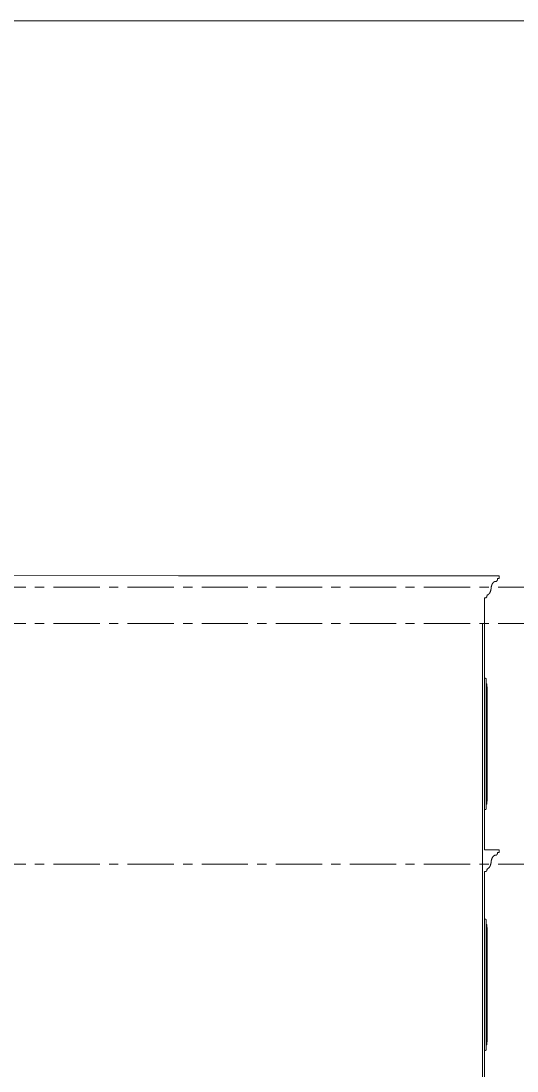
# Model space of a CAD drawing. Header units: millimetres. Extents: x -78046 to 260989, y -99288 to 158505.
# Drawn here: x 245070 to 251873, y 74418 to 88806 of the extents above; entities that cross this region are included whole.
import ezdxf

# ---------------------------------------------------------------- set-up
doc = ezdxf.new("R2010")
doc.units = ezdxf.units.MM
doc.header["$LTSCALE"] = 100
doc.linetypes.add('CENTER', pattern=[50.8, 31.75, -6.35, 6.35, -6.35])
doc.layers.add('-CENTER', color=143, linetype='CENTER', lineweight=13)
doc.layers.add('-LINE1', color=7, linetype='Continuous', lineweight=18)

msp = doc.modelspace()

# ---------------------------------------------------------------- linework, layer by layer
at = {"layer": '-CENTER', "ltscale": 0.2}
for p, q in [((256311.3, 81049.9), (223492.9, 81049.9)), ((256311.3, 80549.9), (223492.9, 80549.9)), ((256311.3, 77249.9), (223492.9, 77249.9))]:
    msp.add_line(p, q, dxfattribs=at)
at = {"layer": '-LINE1', "color": 0, "lineweight": 20}
for p, q in [((247232.5, 81201.9), (241112.1, 81221.2)), ((251429.1, 81201.9), (247232.5, 81201.9)), ((251628.6, 81201.9), (251429.1, 81201.9)), ((251604.7, 81150), (251605.2, 81152.3)), ((251605.2, 81152.3), (251605.7, 81154.7)), ((251605.7, 81154.7), (251606, 81157.1)), ((251606, 81157.1), (251606.2, 81159.5)), ((251606.2, 81159.5), (251606.4, 81161.9)), ((251606.4, 81161.9), (251606.4, 81164.4)), ((251606.4, 81164.4), (251628.6, 81164.4)), ((251628.6, 81164.4), (251628.6, 81201.9)), ((251512.4, 81001.9), (251513.8, 81007.3)), ((251513.8, 81007.3), (251515, 81012.9)), ((251515, 81012.9), (251516, 81018.6)), ((251516, 81018.6), (251516.5, 81021.5)), ((251516.5, 81021.5), (251517.2, 81027.3)), ((251517.2, 81027.3), (251517.5, 81030.2)), ((251517.5, 81030.2), (251518, 81036.1)), ((251518, 81036.1), (251518.7, 81041.9)), ((251518.7, 81041.9), (251519.5, 81047.7)), ((251519.5, 81047.7), (251520.5, 81053.4)), ((251520.5, 81053.4), (251521.7, 81058.9)), ((251521.7, 81058.9), (251523.1, 81064.4)), ((251523.1, 81064.4), (251523.9, 81067.1)), ((251523.9, 81067.1), (251524.6, 81069.7)), ((251524.6, 81069.7), (251525.5, 81072.3)), ((251525.5, 81072.3), (251526.4, 81074.9)), ((251526.4, 81074.9), (251527.3, 81077.4)), ((251527.3, 81077.4), (251528.3, 81079.9)), ((251528.3, 81079.9), (251529.3, 81082.3)), ((251529.3, 81082.3), (251530.3, 81084.7)), ((251530.3, 81084.7), (251531.4, 81087.1)), ((251531.4, 81087.1), (251532.5, 81089.4)), ((251532.5, 81089.4), (251533.7, 81091.6)), ((251533.7, 81091.6), (251534.8, 81093.8)), ((251534.8, 81093.8), (251536.1, 81095.9)), ((251536.1, 81095.9), (251537.3, 81098)), ((251537.3, 81098), (251538.6, 81100)), ((251538.6, 81100), (251539.9, 81101.9)), ((251539.9, 81101.9), (251541.3, 81103.8)), ((251541.3, 81103.8), (251542.7, 81105.7)), ((251542.7, 81105.7), (251544.1, 81107.4)), ((251544.1, 81107.4), (251545.5, 81109.1)), ((251545.5, 81109.1), (251547, 81110.8)), ((251547, 81110.8), (251548.5, 81112.3)), ((251548.5, 81112.3), (251550, 81113.8)), ((251550, 81113.8), (251551.5, 81115.2)), ((251551.5, 81115.2), (251553.1, 81116.6)), ((251553.1, 81116.6), (251554.7, 81117.9)), ((251554.7, 81117.9), (251556.3, 81119.1)), ((251556.3, 81119.1), (251557.9, 81120.2)), ((251557.9, 81120.2), (251559.6, 81121.2)), ((251559.6, 81121.2), (251561.2, 81122.2)), ((251561.2, 81122.2), (251562.9, 81123.1)), ((251562.9, 81123.1), (251564.6, 81123.9)), ((251564.6, 81123.9), (251566.3, 81124.7)), ((251566.3, 81124.7), (251568, 81125.4)), ((251568, 81125.4), (251569.7, 81125.9)), ((251569.7, 81125.9), (251571.4, 81126.4)), ((251571.4, 81126.4), (251573.2, 81126.9)), ((251573.2, 81126.9), (251584.2, 81126.9)), ((251584.2, 81126.9), (251585.7, 81127)), ((251585.7, 81127), (251587.1, 81127.2)), ((251587.1, 81127.2), (251588.6, 81127.6)), ((251588.6, 81127.6), (251590, 81128.2)), ((251590, 81128.2), (251591.4, 81128.9)), ((251591.4, 81128.9), (251592.7, 81129.7)), ((251592.7, 81129.7), (251594.1, 81130.7)), ((251594.1, 81130.7), (251595.3, 81131.9)), ((251595.3, 81131.9), (251596.6, 81133.2)), ((251596.6, 81133.2), (251597.7, 81134.6)), ((251597.7, 81134.6), (251598.9, 81136.2)), ((251598.9, 81136.2), (251599.9, 81137.9)), ((251599.9, 81137.9), (251600.9, 81139.6)), ((251600.9, 81139.6), (251601.8, 81141.5)), ((251601.8, 81141.5), (251602.7, 81143.5)), ((251602.7, 81143.5), (251603.4, 81145.6)), ((251603.4, 81145.6), (251604.1, 81147.8)), ((251604.1, 81147.8), (251604.7, 81150)), ((251429.1, 80901.9), (251440.2, 80901.9)), ((251429.1, 79799.9), (251429.1, 80901.9)), ((251440.2, 80901.9), (251441.6, 80902)), ((251441.6, 80902), (251443.1, 80902.2)), ((251443.1, 80902.2), (251444.5, 80902.6)), ((251444.5, 80902.6), (251445.9, 80903.2)), ((251445.9, 80903.2), (251447.3, 80903.9)), ((251447.3, 80903.9), (251448.7, 80904.7)), ((251448.7, 80904.7), (251450, 80905.7)), ((251450, 80905.7), (251451.3, 80906.9)), ((251451.3, 80906.9), (251452.5, 80908.2)), ((251452.5, 80908.2), (251453.7, 80909.6)), ((251453.7, 80909.6), (251454.8, 80911.2)), ((251454.8, 80911.2), (251455.9, 80912.9)), ((251455.9, 80912.9), (251456.9, 80914.6)), ((251456.9, 80914.6), (251457.8, 80916.5)), ((251457.8, 80916.5), (251458.6, 80918.5)), ((251458.6, 80918.5), (251459.4, 80920.6)), ((251459.4, 80920.6), (251460.1, 80922.8)), ((251460.1, 80922.8), (251460.7, 80925)), ((251460.7, 80925), (251461.2, 80927.3)), ((251461.2, 80927.3), (251461.6, 80929.7)), ((251461.6, 80929.7), (251461.9, 80932.1)), ((251461.9, 80932.1), (251462.2, 80934.5)), ((251462.2, 80934.5), (251462.3, 80936.9)), ((251462.3, 80936.9), (251462.4, 80939.4)), ((251462.4, 80939.4), (251464.1, 80939.8)), ((251464.1, 80939.8), (251465.8, 80940.3)), ((251465.8, 80940.3), (251467.5, 80940.9)), ((251467.5, 80940.9), (251469.3, 80941.6)), ((251469.3, 80941.6), (251471, 80942.3)), ((251471, 80942.3), (251472.6, 80943.1)), ((251472.6, 80943.1), (251474.3, 80944)), ((251474.3, 80944), (251476, 80945)), ((251476, 80945), (251477.6, 80946.1)), ((251477.6, 80946.1), (251479.2, 80947.2)), ((251479.2, 80947.2), (251480.8, 80948.4)), ((251480.8, 80948.4), (251482.4, 80949.7)), ((251482.4, 80949.7), (251484, 80951)), ((251484, 80951), (251485.5, 80952.4)), ((251485.5, 80952.4), (251487, 80953.9)), ((251487, 80953.9), (251488.5, 80955.5)), ((251488.5, 80955.5), (251490, 80957.1)), ((251490, 80957.1), (251491.4, 80958.8)), ((251491.4, 80958.8), (251492.9, 80960.6)), ((251492.9, 80960.6), (251494.2, 80962.4)), ((251494.2, 80962.4), (251495.6, 80964.3)), ((251495.6, 80964.3), (251496.9, 80966.3)), ((251496.9, 80966.3), (251498.2, 80968.3)), ((251498.2, 80968.3), (251499.5, 80970.3)), ((251499.5, 80970.3), (251500.7, 80972.5)), ((251500.7, 80972.5), (251501.9, 80974.7)), ((251501.9, 80974.7), (251503, 80976.9)), ((251503, 80976.9), (251504.1, 80979.2)), ((251504.1, 80979.2), (251505.2, 80981.5)), ((251505.2, 80981.5), (251506.3, 80983.9)), ((251506.3, 80983.9), (251507.3, 80986.3)), ((251507.3, 80986.3), (251508.2, 80988.8)), ((251508.2, 80988.8), (251509.2, 80991.4)), ((251509.2, 80991.4), (251510, 80993.9)), ((251510, 80993.9), (251510.9, 80996.5)), ((251510.9, 80996.5), (251511.7, 80999.2)), ((251511.7, 80999.2), (251512.4, 81001.9)), ((251399.1, 68299.9), (251399.1, 80549.9)), ((251434.1, 79799.9), (251429.1, 79799.9)), ((251429.1, 78316.9), (251429.1, 79799.9)), ((251436.1, 79799.8), (251434.1, 79799.9)), ((251438, 79799.5), (251436.1, 79799.8)), ((251439.9, 79799), (251438, 79799.5)), ((251441.7, 79798.4), (251439.9, 79799)), ((251443.3, 79797.6), (251441.7, 79798.4)), ((251444.8, 79796.6), (251443.3, 79797.6)), ((251446.1, 79795.5), (251444.8, 79796.6)), ((251447.2, 79794.3), (251446.1, 79795.5)), ((251448.1, 79792.9), (251447.2, 79794.3)), ((251448.7, 79791.6), (251448.1, 79792.9)), ((251449.1, 79790.1), (251448.7, 79791.6)), ((251449.2, 79788.6), (251449.1, 79790.1)), ((251449.2, 79726.8), (251449.2, 79788.6)), ((251449.3, 79726.2), (251449.2, 79726.8)), ((251449.2, 79649.9), (251449.2, 79726.8)), ((251449.7, 79725.7), (251449.3, 79726.2)), ((251450.2, 79725.2), (251449.7, 79725.7)), ((251450.9, 79725), (251450.2, 79725.2)), ((251451.7, 79724.9), (251450.9, 79725)), ((251452.7, 79724.8), (251451.7, 79724.9)), ((251453.7, 79724.7), (251452.7, 79724.8)), ((251454.6, 79724.5), (251453.7, 79724.7)), ((251455.5, 79724.1), (251454.6, 79724.5)), ((251456.3, 79723.7), (251455.5, 79724.1)), ((251457, 79723.2), (251456.3, 79723.7)), ((251457.7, 79722.7), (251457, 79723.2)), ((251458.2, 79722.1), (251457.7, 79722.7)), ((251458.7, 79721.4), (251458.2, 79722.1)), ((251459, 79720.7), (251458.7, 79721.4)), ((251459.2, 79720), (251459, 79720.7)), ((251459.2, 79719.3), (251459.2, 79720)), ((251459.2, 79686.7), (251459.2, 79719.3)), ((251449.2, 79649.9), (251449.2, 78149.9)), ((251459.3, 79686), (251459.2, 79686.7)), ((251459.2, 79664.5), (251459.2, 79686.7)), ((251459.2, 79664.5), (251459.3, 79665.2)), ((251459.2, 79649.9), (251459.2, 79664.5)), ((251459.2, 78316.9), (251459.2, 79649.9)), ((251459.6, 79685.3), (251459.3, 79686)), ((251460, 79684.6), (251459.6, 79685.3)), ((251459.6, 79665.9), (251460, 79666.6)), ((251460.5, 79684), (251460, 79684.6)), ((251460, 79666.6), (251460.5, 79667.2)), ((251462.8, 79682.2), (251460.5, 79684)), ((251460.5, 79667.2), (251462.8, 79669)), ((251464.2, 79680.7), (251462.8, 79682.2)), ((251465.1, 79679.1), (251464.2, 79680.7)), ((251464.2, 79670.5), (251465.1, 79672.1)), ((251465.7, 79677.4), (251465.1, 79679.1)), ((251465.1, 79672.1), (251465.7, 79673.8)), ((251465.9, 79675.6), (251465.7, 79677.4)), ((251465.7, 79673.8), (251465.9, 79675.6)), ((251465.9, 78316.9), (251465.9, 79675.6)), ((251429.1, 77449.9), (251429.1, 78316.9)), ((251459.2, 78149.9), (251459.2, 78316.9)), ((251465.9, 78316.9), (251465.9, 78124.2)), ((251449.2, 78149.9), (251449.2, 78073)), ((251459.2, 78149.9), (251459.2, 78135.3)), ((251459.3, 78134.6), (251459.2, 78135.3)), ((251459.2, 78135.3), (251459.2, 78113.1)), ((251460, 78133.2), (251459.6, 78133.9)), ((251460.5, 78132.6), (251460, 78133.2)), ((251462.8, 78130.8), (251460.5, 78132.6)), ((251465.1, 78127.7), (251464.2, 78129.3)), ((251429.1, 77999.9), (251434.1, 77999.9)), ((251434.1, 77999.9), (251436.1, 78000)), ((251436.1, 78000), (251438, 78000.3)), ((251438, 78000.3), (251439.9, 78000.7)), ((251439.9, 78000.7), (251441.7, 78001.4)), ((251441.7, 78001.4), (251443.3, 78002.2)), ((251443.3, 78002.2), (251444.8, 78003.2)), ((251444.8, 78003.2), (251446.1, 78004.3)), ((251446.1, 78004.3), (251447.2, 78005.5)), ((251447.2, 78005.5), (251448.1, 78006.8)), ((251448.1, 78006.8), (251448.7, 78008.2)), ((251448.7, 78008.2), (251449.1, 78009.7)), ((251449.1, 78009.7), (251449.2, 78011.1)), ((251449.2, 78073), (251449.3, 78073.6)), ((251449.2, 78073), (251449.2, 78011.1)), ((251449.3, 78073.6), (251449.7, 78074.1)), ((251449.7, 78074.1), (251450.2, 78074.5)), ((251450.2, 78074.5), (251450.9, 78074.8)), ((251450.9, 78074.8), (251451.7, 78074.9)), ((251451.7, 78074.9), (251452.7, 78074.9)), ((251452.7, 78074.9), (251453.7, 78075.1)), ((251453.7, 78075.1), (251454.6, 78075.3)), ((251454.6, 78075.3), (251455.5, 78075.6)), ((251455.5, 78075.6), (251456.3, 78076.1)), ((251456.3, 78076.1), (251457, 78076.5)), ((251457, 78076.5), (251457.7, 78077.1)), ((251457.7, 78077.1), (251458.2, 78077.7)), ((251458.2, 78077.7), (251458.7, 78078.4)), ((251458.7, 78078.4), (251459, 78079.1)), ((251459, 78079.1), (251459.2, 78079.8)), ((251459.2, 78113.1), (251459.3, 78113.8)), ((251459.2, 78113.1), (251459.2, 78080.5)), ((251459.2, 78079.8), (251459.2, 78080.5)), ((251459.3, 78113.8), (251459.6, 78114.5)), ((251459.6, 78114.5), (251460, 78115.2)), ((251460, 78115.2), (251460.5, 78115.7)), ((251460.5, 78115.7), (251462.8, 78117.6)), ((251462.8, 78117.6), (251464.2, 78119)), ((251464.2, 78119), (251465.1, 78120.7)), ((251465.7, 78126), (251465.1, 78127.7)), ((251465.1, 78120.7), (251465.7, 78122.4)), ((251465.9, 78124.2), (251465.7, 78126)), ((251465.7, 78122.4), (251465.9, 78124.2)), ((251429.1, 77449.9), (251429.2, 77449.9)), ((251429.1, 77449.9), (251628.6, 77449.9)), ((251606.4, 77409.9), (251606.2, 77407.5)), ((251606.4, 77409.9), (251606.3, 77407.5)), ((251606.4, 77412.4), (251606.4, 77409.9)), ((251606.5, 77412.4), (251606.4, 77409.9)), ((251606.4, 77412.4), (251606.5, 77412.4)), ((251606.4, 77409.9), (251606.4, 77409.9)), ((251628.6, 77412.4), (251606.5, 77412.4)), ((251628.6, 77449.9), (251628.6, 77412.4)), ((251628.6, 77449.9), (251628.6, 77412.4)), ((251628.6, 77449.9), (251628.6, 77449.9)), ((251628.6, 77412.4), (251628.6, 77412.4)), ((251516, 77266.6), (251515.5, 77263.7)), ((251516.1, 77266.6), (251515.6, 77263.7)), ((251516.5, 77269.5), (251516, 77266.6)), ((251516, 77266.6), (251516.1, 77266.6)), ((251516.5, 77269.5), (251516.1, 77266.6)), ((251516.9, 77272.4), (251516.5, 77269.5)), ((251516.9, 77272.4), (251516.5, 77269.5)), ((251516.5, 77269.5), (251516.5, 77269.5)), ((251517.2, 77275.3), (251516.9, 77272.4)), ((251517.3, 77275.3), (251516.9, 77272.4)), ((251516.9, 77272.4), (251516.9, 77272.4)), ((251517.5, 77278.2), (251517.2, 77275.3)), ((251517.2, 77275.3), (251517.3, 77275.3)), ((251517.6, 77278.2), (251517.3, 77275.3)), ((251518, 77284.1), (251517.5, 77278.2)), ((251517.5, 77278.2), (251517.6, 77278.2)), ((251518.1, 77284.1), (251517.6, 77278.2)), ((251518.3, 77287), (251518, 77284.1)), ((251518, 77284.1), (251518.1, 77284.1)), ((251518.4, 77287), (251518.1, 77284.1)), ((251518.7, 77289.9), (251518.3, 77287)), ((251518.3, 77287), (251518.4, 77287)), ((251518.7, 77289.9), (251518.4, 77287)), ((251519.1, 77292.8), (251518.7, 77289.9)), ((251519.1, 77292.8), (251518.7, 77289.9)), ((251518.7, 77289.9), (251518.7, 77289.9)), ((251519.5, 77295.7), (251519.1, 77292.8)), ((251519.6, 77295.7), (251519.1, 77292.8)), ((251519.1, 77292.8), (251519.1, 77292.8)), ((251520, 77298.5), (251519.5, 77295.7)), ((251519.5, 77295.7), (251519.6, 77295.7)), ((251520, 77298.5), (251519.6, 77295.7)), ((251520.5, 77301.4), (251520, 77298.5)), ((251520.6, 77301.4), (251520, 77298.5)), ((251520, 77298.5), (251520, 77298.5)), ((251521.1, 77304.2), (251520.5, 77301.4)), ((251520.5, 77301.4), (251520.6, 77301.4)), ((251521.2, 77304.2), (251520.6, 77301.4)), ((251521.7, 77306.9), (251521.1, 77304.2)), ((251521.1, 77304.2), (251521.2, 77304.2)), ((251521.8, 77306.9), (251521.2, 77304.2)), ((251522.4, 77309.7), (251521.7, 77306.9)), ((251521.7, 77306.9), (251521.8, 77306.9)), ((251522.4, 77309.7), (251521.8, 77306.9)), ((251523.1, 77312.4), (251522.4, 77309.7)), ((251523.2, 77312.4), (251522.4, 77309.7)), ((251522.4, 77309.7), (251522.4, 77309.7)), ((251523.9, 77315.1), (251523.1, 77312.4)), ((251523.1, 77312.4), (251523.2, 77312.4)), ((251523.9, 77315.1), (251523.2, 77312.4)), ((251524.6, 77317.7), (251523.9, 77315.1)), ((251524.7, 77317.7), (251523.9, 77315.1)), ((251523.9, 77315.1), (251523.9, 77315.1)), ((251525.5, 77320.3), (251524.6, 77317.7)), ((251524.6, 77317.7), (251524.7, 77317.7)), ((251525.5, 77320.3), (251524.7, 77317.7)), ((251526.4, 77322.9), (251525.5, 77320.3)), ((251526.4, 77322.9), (251525.5, 77320.3)), ((251525.5, 77320.3), (251525.5, 77320.3)), ((251527.3, 77325.4), (251526.4, 77322.9)), ((251527.3, 77325.4), (251526.4, 77322.9)), ((251526.4, 77322.9), (251526.4, 77322.9)), ((251528.3, 77327.9), (251527.3, 77325.4)), ((251528.3, 77327.9), (251527.3, 77325.4)), ((251527.3, 77325.4), (251527.3, 77325.4)), ((251529.3, 77330.4), (251528.3, 77327.9)), ((251529.3, 77330.4), (251528.3, 77327.9)), ((251528.3, 77327.9), (251528.3, 77327.9)), ((251530.4, 77332.7), (251529.3, 77330.4)), ((251530.3, 77332.7), (251529.3, 77330.4)), ((251529.3, 77330.4), (251529.3, 77330.4)), ((251531.4, 77335.1), (251530.3, 77332.7)), ((251530.3, 77332.7), (251530.4, 77332.7)), ((251531.4, 77335.1), (251530.4, 77332.7)), ((251532.6, 77337.4), (251531.4, 77335.1)), ((251532.5, 77337.4), (251531.4, 77335.1)), ((251531.4, 77335.1), (251531.4, 77335.1)), ((251533.7, 77339.6), (251532.5, 77337.4)), ((251532.5, 77337.4), (251532.6, 77337.4)), ((251533.7, 77339.6), (251532.6, 77337.4)), ((251534.9, 77341.8), (251533.7, 77339.6)), ((251534.8, 77341.8), (251533.7, 77339.6)), ((251533.7, 77339.6), (251533.7, 77339.6)), ((251536.1, 77343.9), (251534.8, 77341.8)), ((251534.8, 77341.8), (251534.9, 77341.8)), ((251536.1, 77343.9), (251534.9, 77341.8)), ((251537.4, 77346), (251536.1, 77343.9)), ((251537.3, 77346), (251536.1, 77343.9)), ((251536.1, 77343.9), (251536.1, 77343.9)), ((251538.6, 77348), (251537.3, 77346)), ((251537.3, 77346), (251537.4, 77346)), ((251538.7, 77348), (251537.4, 77346)), ((251539.9, 77350), (251538.6, 77348)), ((251538.6, 77348), (251538.7, 77348)), ((251540, 77350), (251538.7, 77348)), ((251541.3, 77351.9), (251539.9, 77350)), ((251539.9, 77350), (251540, 77350)), ((251541.3, 77351.9), (251540, 77350)), ((251542.7, 77353.7), (251541.3, 77351.9)), ((251542.7, 77353.7), (251541.3, 77351.9)), ((251541.3, 77351.9), (251541.3, 77351.9)), ((251544.1, 77355.4), (251542.7, 77353.7)), ((251542.7, 77353.7), (251542.7, 77353.7)), ((251545.5, 77357.1), (251544.1, 77355.4)), ((251544.1, 77355.4), (251544.1, 77355.4)), ((251545.5, 77357.1), (251545.6, 77357.1)), ((251547, 77358.8), (251545.6, 77357.1)), ((251548.5, 77360.3), (251547, 77358.8)), ((251547, 77358.8), (251547, 77358.8)), ((251550, 77361.8), (251548.5, 77360.3)), ((251548.5, 77360.3), (251548.5, 77360.3)), ((251550, 77361.8), (251550.1, 77361.8)), ((251551.5, 77363.2), (251550.1, 77361.8)), ((251551.5, 77363.2), (251551.6, 77363.2)), ((251553.1, 77364.6), (251551.6, 77363.2)), ((251553.1, 77364.6), (251553.2, 77364.6)), ((251554.7, 77365.9), (251553.2, 77364.6)), ((251556.3, 77367.1), (251554.7, 77365.9)), ((251554.7, 77365.9), (251554.7, 77365.9)), ((251557.9, 77368.2), (251556.3, 77367.1)), ((251556.3, 77367.1), (251556.3, 77367.1)), ((251557.9, 77368.2), (251558, 77368.2)), ((251559.6, 77369.3), (251558, 77368.2)), ((251561.2, 77370.2), (251559.6, 77369.3)), ((251559.6, 77369.3), (251559.6, 77369.3)), ((251561.2, 77370.2), (251561.3, 77370.2)), ((251562.9, 77371.1), (251561.3, 77370.2)), ((251564.6, 77372), (251562.9, 77371.1)), ((251562.9, 77371.1), (251562.9, 77371.1)), ((251566.3, 77372.7), (251564.6, 77372)), ((251564.6, 77372), (251564.6, 77372)), ((251568, 77373.4), (251566.3, 77372.7)), ((251566.3, 77372.7), (251566.3, 77372.7)), ((251569.7, 77374), (251568, 77373.4)), ((251568, 77373.4), (251568, 77373.4)), ((251569.7, 77374), (251569.8, 77374)), ((251571.4, 77374.5), (251569.8, 77374)), ((251571.4, 77374.5), (251571.5, 77374.5)), ((251573.2, 77374.9), (251571.5, 77374.5)), ((251573.2, 77374.9), (251584.3, 77374.9)), ((251585.7, 77375), (251584.3, 77374.9)), ((251585.7, 77375), (251585.8, 77375)), ((251587.1, 77375.2), (251585.8, 77375)), ((251587.1, 77375.2), (251587.2, 77375.2)), ((251588.6, 77375.6), (251587.2, 77375.2)), ((251590, 77376.2), (251588.6, 77375.6)), ((251588.6, 77375.6), (251588.6, 77375.6)), ((251591.4, 77376.9), (251590, 77376.2)), ((251590, 77376.2), (251590, 77376.2)), ((251592.7, 77377.7), (251591.4, 77376.9)), ((251591.4, 77376.9), (251591.4, 77376.9)), ((251592.7, 77377.7), (251592.8, 77377.7)), ((251594.1, 77378.8), (251592.8, 77377.7)), ((251595.3, 77379.9), (251594.1, 77378.8)), ((251594.1, 77378.8), (251594.1, 77378.8)), ((251595.3, 77379.9), (251595.4, 77379.9)), ((251596.6, 77381.2), (251595.4, 77379.9)), ((251597.7, 77382.6), (251596.6, 77381.2)), ((251596.6, 77381.2), (251596.6, 77381.2)), ((251598.9, 77384.2), (251597.7, 77382.6)), ((251597.7, 77382.6), (251597.8, 77382.6)), ((251598.9, 77384.2), (251597.8, 77382.6)), ((251599.9, 77385.9), (251598.9, 77384.2)), ((251600, 77385.9), (251598.9, 77384.2)), ((251598.9, 77384.2), (251598.9, 77384.2)), ((251600.9, 77387.7), (251599.9, 77385.9)), ((251599.9, 77385.9), (251600, 77385.9)), ((251601, 77387.7), (251600, 77385.9)), ((251601.8, 77389.6), (251600.9, 77387.7)), ((251600.9, 77387.7), (251601, 77387.7)), ((251601.9, 77389.6), (251601, 77387.7)), ((251602.7, 77391.6), (251601.8, 77389.6)), ((251601.8, 77389.6), (251601.9, 77389.6)), ((251602.7, 77391.6), (251601.9, 77389.6)), ((251603.4, 77393.6), (251602.7, 77391.6)), ((251603.5, 77393.6), (251602.7, 77391.6)), ((251602.7, 77391.6), (251602.7, 77391.6)), ((251604.1, 77395.8), (251603.4, 77393.6)), ((251603.4, 77393.6), (251603.5, 77393.6)), ((251604.2, 77395.8), (251603.5, 77393.6)), ((251604.7, 77398), (251604.1, 77395.8)), ((251604.1, 77395.8), (251604.2, 77395.8)), ((251604.8, 77398), (251604.2, 77395.8)), ((251605.2, 77400.3), (251604.7, 77398)), ((251604.7, 77398), (251604.8, 77398)), ((251605.3, 77400.3), (251604.8, 77398)), ((251605.7, 77402.7), (251605.2, 77400.3)), ((251605.2, 77400.3), (251605.3, 77400.3)), ((251605.7, 77402.7), (251605.3, 77400.3)), ((251606, 77405.1), (251605.7, 77402.7)), ((251606, 77405.1), (251605.7, 77402.7)), ((251605.7, 77402.7), (251605.7, 77402.7)), ((251606.2, 77407.5), (251606, 77405.1)), ((251606.3, 77407.5), (251606, 77405.1)), ((251606, 77405.1), (251606, 77405.1)), ((251606.2, 77407.5), (251606.3, 77407.5)), ((251429.1, 77049.9), (251429.1, 77149.9)), ((251429.1, 77149.9), (251440.3, 77149.9)), ((251441.6, 77150), (251440.3, 77149.9)), ((251441.6, 77150), (251441.7, 77150)), ((251443.1, 77150.2), (251441.7, 77150)), ((251444.5, 77150.6), (251443.1, 77150.2)), ((251443.1, 77150.2), (251443.1, 77150.2)), ((251444.5, 77150.6), (251444.6, 77150.6)), ((251445.9, 77151.2), (251444.6, 77150.6)), ((251445.9, 77151.2), (251446, 77151.2)), ((251447.3, 77151.9), (251446, 77151.2)), ((251447.3, 77151.9), (251447.4, 77151.9)), ((251448.7, 77152.7), (251447.4, 77151.9)), ((251450, 77153.8), (251448.7, 77152.7)), ((251448.7, 77152.7), (251448.7, 77152.7)), ((251450, 77153.8), (251450.1, 77153.8)), ((251451.3, 77154.9), (251450.1, 77153.8)), ((251452.5, 77156.2), (251451.3, 77154.9)), ((251451.3, 77154.9), (251451.3, 77154.9)), ((251452.5, 77156.2), (251452.6, 77156.2)), ((251453.7, 77157.6), (251452.6, 77156.2)), ((251454.8, 77159.2), (251453.7, 77157.6)), ((251454.9, 77159.2), (251453.7, 77157.6)), ((251453.7, 77157.6), (251453.7, 77157.6)), ((251455.9, 77160.9), (251454.8, 77159.2)), ((251454.8, 77159.2), (251454.9, 77159.2)), ((251455.9, 77160.9), (251454.9, 77159.2)), ((251456.9, 77162.7), (251455.9, 77160.9)), ((251456.9, 77162.7), (251455.9, 77160.9)), ((251455.9, 77160.9), (251455.9, 77160.9)), ((251457.8, 77164.6), (251456.9, 77162.7)), ((251457.8, 77164.6), (251456.9, 77162.7)), ((251456.9, 77162.7), (251456.9, 77162.7)), ((251458.6, 77166.6), (251457.8, 77164.6)), ((251458.7, 77166.6), (251457.8, 77164.6)), ((251457.8, 77164.6), (251457.8, 77164.6)), ((251459.4, 77168.6), (251458.6, 77166.6)), ((251458.6, 77166.6), (251458.7, 77166.6)), ((251459.4, 77168.6), (251458.7, 77166.6)), ((251460.1, 77170.8), (251459.4, 77168.6)), ((251460.1, 77170.8), (251459.4, 77168.6)), ((251459.4, 77168.6), (251459.4, 77168.6)), ((251460.7, 77173), (251460.1, 77170.8)), ((251460.7, 77173), (251460.1, 77170.8)), ((251460.1, 77170.8), (251460.1, 77170.8)), ((251461.2, 77175.3), (251460.7, 77173)), ((251461.2, 77175.3), (251460.7, 77173)), ((251460.7, 77173), (251460.7, 77173)), ((251461.6, 77177.7), (251461.2, 77175.3)), ((251461.7, 77177.7), (251461.2, 77175.3)), ((251461.2, 77175.3), (251461.2, 77175.3)), ((251461.9, 77180.1), (251461.6, 77177.7)), ((251461.6, 77177.7), (251461.7, 77177.7)), ((251462, 77180.1), (251461.7, 77177.7)), ((251462.2, 77182.5), (251461.9, 77180.1)), ((251461.9, 77180.1), (251462, 77180.1)), ((251462.2, 77182.5), (251462, 77180.1)), ((251462.3, 77184.9), (251462.2, 77182.5)), ((251462.4, 77184.9), (251462.2, 77182.5)), ((251462.2, 77182.5), (251462.2, 77182.5)), ((251462.4, 77187.4), (251462.3, 77184.9)), ((251462.3, 77184.9), (251462.4, 77184.9)), ((251464.1, 77187.8), (251462.4, 77187.4)), ((251462.4, 77187.4), (251462.4, 77184.9)), ((251462.4, 77187.4), (251462.4, 77187.4)), ((251464.1, 77187.8), (251464.2, 77187.8)), ((251465.8, 77188.3), (251464.2, 77187.8)), ((251465.8, 77188.3), (251465.9, 77188.3)), ((251467.5, 77188.9), (251465.9, 77188.3)), ((251467.5, 77188.9), (251467.6, 77188.9)), ((251469.3, 77189.6), (251467.6, 77188.9)), ((251471, 77190.3), (251469.3, 77189.6)), ((251469.3, 77189.6), (251469.3, 77189.6)), ((251472.6, 77191.1), (251471, 77190.3)), ((251471, 77190.3), (251471, 77190.3)), ((251472.6, 77191.1), (251472.7, 77191.1)), ((251474.3, 77192), (251472.7, 77191.1)), ((251474.3, 77192), (251474.4, 77192)), ((251476, 77193), (251474.4, 77192)), ((251477.6, 77194.1), (251476, 77193)), ((251476, 77193), (251476, 77193)), ((251477.6, 77194.1), (251477.7, 77194.1)), ((251479.2, 77195.2), (251477.7, 77194.1)), ((251479.2, 77195.2), (251479.3, 77195.2)), ((251480.8, 77196.4), (251479.3, 77195.2)), ((251480.8, 77196.4), (251480.9, 77196.4)), ((251482.4, 77197.7), (251480.9, 77196.4)), ((251482.4, 77197.7), (251482.5, 77197.7)), ((251484, 77199), (251482.5, 77197.7)), ((251485.5, 77200.5), (251484, 77199)), ((251484, 77199), (251484, 77199)), ((251485.5, 77200.5), (251485.6, 77200.5)), ((251487, 77202), (251485.6, 77200.5)), ((251487, 77202), (251487.1, 77202)), ((251488.5, 77203.5), (251487.1, 77202)), ((251488.5, 77203.5), (251488.6, 77203.5)), ((251490, 77205.1), (251488.6, 77203.5)), ((251490, 77205.1), (251490.1, 77205.1)), ((251491.4, 77206.8), (251490.1, 77205.1)), ((251491.4, 77206.8), (251491.5, 77206.8)), ((251492.9, 77208.6), (251491.5, 77206.8)), ((251494.2, 77210.4), (251492.9, 77208.6)), ((251494.3, 77210.4), (251492.9, 77208.6)), ((251492.9, 77208.6), (251492.9, 77208.6)), ((251495.6, 77212.3), (251494.2, 77210.4)), ((251494.2, 77210.4), (251494.3, 77210.4)), ((251495.6, 77212.3), (251494.3, 77210.4)), ((251496.9, 77214.3), (251495.6, 77212.3)), ((251497, 77214.3), (251495.6, 77212.3)), ((251495.6, 77212.3), (251495.6, 77212.3)), ((251498.2, 77216.3), (251496.9, 77214.3)), ((251496.9, 77214.3), (251497, 77214.3)), ((251498.3, 77216.3), (251497, 77214.3)), ((251499.5, 77218.4), (251498.2, 77216.3)), ((251498.2, 77216.3), (251498.3, 77216.3)), ((251499.5, 77218.4), (251498.3, 77216.3)), ((251500.7, 77220.5), (251499.5, 77218.4)), ((251500.7, 77220.5), (251499.5, 77218.4)), ((251499.5, 77218.4), (251499.5, 77218.4)), ((251501.9, 77222.7), (251500.7, 77220.5)), ((251501.9, 77222.7), (251500.7, 77220.5)), ((251500.7, 77220.5), (251500.7, 77220.5)), ((251503, 77224.9), (251501.9, 77222.7)), ((251503.1, 77224.9), (251501.9, 77222.7)), ((251501.9, 77222.7), (251501.9, 77222.7)), ((251504.1, 77227.2), (251503, 77224.9)), ((251503, 77224.9), (251503.1, 77224.9)), ((251504.2, 77227.2), (251503.1, 77224.9)), ((251505.2, 77229.5), (251504.1, 77227.2)), ((251504.1, 77227.2), (251504.2, 77227.2)), ((251505.3, 77229.5), (251504.2, 77227.2)), ((251506.3, 77231.9), (251505.2, 77229.5)), ((251505.2, 77229.5), (251505.3, 77229.5)), ((251506.3, 77231.9), (251505.3, 77229.5)), ((251507.3, 77234.4), (251506.3, 77231.9)), ((251507.3, 77234.4), (251506.3, 77231.9)), ((251506.3, 77231.9), (251506.3, 77231.9)), ((251508.2, 77236.8), (251507.3, 77234.4)), ((251508.3, 77236.8), (251507.3, 77234.4)), ((251507.3, 77234.4), (251507.3, 77234.4)), ((251509.2, 77239.4), (251508.2, 77236.8)), ((251508.2, 77236.8), (251508.3, 77236.8)), ((251509.2, 77239.4), (251508.3, 77236.8)), ((251510, 77241.9), (251509.2, 77239.4)), ((251510.1, 77241.9), (251509.2, 77239.4)), ((251509.2, 77239.4), (251509.2, 77239.4)), ((251510.9, 77244.5), (251510, 77241.9)), ((251510, 77241.9), (251510.1, 77241.9)), ((251510.9, 77244.5), (251510.1, 77241.9)), ((251511.7, 77247.2), (251510.9, 77244.5)), ((251511.7, 77247.2), (251510.9, 77244.5)), ((251510.9, 77244.5), (251510.9, 77244.5)), ((251512.4, 77249.9), (251511.7, 77247.2)), ((251512.5, 77249.9), (251511.7, 77247.2)), ((251511.7, 77247.2), (251511.7, 77247.2)), ((251513.1, 77252.6), (251512.4, 77249.9)), ((251512.4, 77249.9), (251512.5, 77249.9)), ((251513.2, 77252.6), (251512.5, 77249.9)), ((251513.8, 77255.3), (251513.1, 77252.6)), ((251513.1, 77252.6), (251513.2, 77252.6)), ((251513.9, 77255.3), (251513.2, 77252.6)), ((251514.4, 77258.1), (251513.8, 77255.3)), ((251513.8, 77255.3), (251513.9, 77255.3)), ((251514.5, 77258.1), (251513.9, 77255.3)), ((251515, 77260.9), (251514.4, 77258.1)), ((251514.4, 77258.1), (251514.5, 77258.1)), ((251515.1, 77260.9), (251514.5, 77258.1)), ((251515.5, 77263.7), (251515, 77260.9)), ((251515, 77260.9), (251515.1, 77260.9)), ((251515.6, 77263.7), (251515.1, 77260.9)), ((251515.5, 77263.7), (251515.6, 77263.7)), ((251429.1, 76499.9), (251429.1, 77049.9)), ((251434.1, 76499.9), (251429.1, 76499.9)), ((251429.1, 75016.9), (251429.1, 76499.9)), ((251436.1, 76499.8), (251434.1, 76499.9)), ((251438, 76499.5), (251436.1, 76499.8)), ((251439.9, 76499), (251438, 76499.5)), ((251441.7, 76498.4), (251439.9, 76499)), ((251443.3, 76497.6), (251441.7, 76498.4)), ((251444.8, 76496.6), (251443.3, 76497.6)), ((251446.1, 76495.5), (251444.8, 76496.6)), ((251447.2, 76494.3), (251446.1, 76495.5)), ((251448.1, 76492.9), (251447.2, 76494.3)), ((251448.7, 76491.6), (251448.1, 76492.9)), ((251449.1, 76490.1), (251448.7, 76491.6)), ((251449.2, 76488.6), (251449.1, 76490.1)), ((251449.2, 76426.8), (251449.2, 76488.6)), ((251449.3, 76426.2), (251449.2, 76426.8)), ((251449.2, 76349.9), (251449.2, 76426.8)), ((251449.7, 76425.7), (251449.3, 76426.2)), ((251450.2, 76425.2), (251449.7, 76425.7)), ((251450.9, 76425), (251450.2, 76425.2)), ((251451.7, 76424.9), (251450.9, 76425)), ((251452.7, 76424.8), (251451.7, 76424.9)), ((251453.7, 76424.7), (251452.7, 76424.8)), ((251454.6, 76424.5), (251453.7, 76424.7)), ((251455.5, 76424.1), (251454.6, 76424.5)), ((251456.3, 76423.7), (251455.5, 76424.1)), ((251457, 76423.2), (251456.3, 76423.7)), ((251457.7, 76422.7), (251457, 76423.2)), ((251458.2, 76422.1), (251457.7, 76422.7)), ((251458.7, 76421.4), (251458.2, 76422.1)), ((251459, 76420.7), (251458.7, 76421.4)), ((251459.2, 76420), (251459, 76420.7)), ((251459.2, 76419.3), (251459.2, 76420)), ((251459.2, 76386.7), (251459.2, 76419.3)), ((251449.2, 76349.9), (251449.2, 74849.9)), ((251459.3, 76386), (251459.2, 76386.7)), ((251459.2, 76364.5), (251459.2, 76386.7)), ((251459.2, 76364.5), (251459.3, 76365.2)), ((251459.2, 76349.9), (251459.2, 76364.5)), ((251459.2, 75016.9), (251459.2, 76349.9)), ((251459.6, 76385.3), (251459.3, 76386)), ((251460, 76384.6), (251459.6, 76385.3)), ((251459.6, 76365.9), (251460, 76366.6)), ((251460.5, 76384), (251460, 76384.6)), ((251460, 76366.6), (251460.5, 76367.2)), ((251462.8, 76382.2), (251460.5, 76384)), ((251460.5, 76367.2), (251462.8, 76369)), ((251464.2, 76380.7), (251462.8, 76382.2)), ((251465.1, 76379.1), (251464.2, 76380.7)), ((251464.2, 76370.5), (251465.1, 76372.1)), ((251465.7, 76377.4), (251465.1, 76379.1)), ((251465.1, 76372.1), (251465.7, 76373.8)), ((251465.9, 76375.6), (251465.7, 76377.4)), ((251465.7, 76373.8), (251465.9, 76375.6)), ((251465.9, 75016.9), (251465.9, 76375.6)), ((251429.1, 74699.9), (251429.1, 75016.9)), ((251459.2, 74849.9), (251459.2, 75016.9)), ((251465.9, 75016.9), (251465.9, 74824.2)), ((251449.2, 74849.9), (251449.2, 74773)), ((251459.2, 74849.9), (251459.2, 74835.3)), ((251459.3, 74834.6), (251459.2, 74835.3)), ((251459.2, 74835.3), (251459.2, 74813.1)), ((251460, 74833.2), (251459.6, 74833.9)), ((251460.5, 74832.6), (251460, 74833.2)), ((251462.8, 74830.8), (251460.5, 74832.6)), ((251465.1, 74827.7), (251464.2, 74829.3)), ((251464.2, 74819), (251465.1, 74820.7)), ((251465.7, 74826), (251465.1, 74827.7)), ((251465.1, 74820.7), (251465.7, 74822.4)), ((251465.9, 74824.2), (251465.7, 74826)), ((251465.7, 74822.4), (251465.9, 74824.2)), ((251429.1, 74699.9), (251434.1, 74699.9)), ((251429.1, 73949.9), (251429.1, 74699.9)), ((251434.1, 74699.9), (251436.1, 74700)), ((251436.1, 74700), (251438, 74700.3)), ((251438, 74700.3), (251439.9, 74700.7)), ((251439.9, 74700.7), (251441.7, 74701.4)), ((251441.7, 74701.4), (251443.3, 74702.2)), ((251443.3, 74702.2), (251444.8, 74703.2)), ((251444.8, 74703.2), (251446.1, 74704.3)), ((251446.1, 74704.3), (251447.2, 74705.5)), ((251447.2, 74705.5), (251448.1, 74706.8)), ((251448.1, 74706.8), (251448.7, 74708.2)), ((251448.7, 74708.2), (251449.1, 74709.7)), ((251449.1, 74709.7), (251449.2, 74711.1)), ((251449.2, 74773), (251449.3, 74773.6)), ((251449.2, 74773), (251449.2, 74711.1)), ((251449.3, 74773.6), (251449.7, 74774.1)), ((251449.7, 74774.1), (251450.2, 74774.5)), ((251450.2, 74774.5), (251450.9, 74774.8)), ((251450.9, 74774.8), (251451.7, 74774.9)), ((251451.7, 74774.9), (251452.7, 74774.9)), ((251452.7, 74774.9), (251453.7, 74775.1)), ((251453.7, 74775.1), (251454.6, 74775.3)), ((251454.6, 74775.3), (251455.5, 74775.6)), ((251455.5, 74775.6), (251456.3, 74776.1)), ((251456.3, 74776.1), (251457, 74776.5)), ((251457, 74776.5), (251457.7, 74777.1)), ((251457.7, 74777.1), (251458.2, 74777.7)), ((251458.2, 74777.7), (251458.7, 74778.4)), ((251458.7, 74778.4), (251459, 74779.1)), ((251459, 74779.1), (251459.2, 74779.8)), ((251459.2, 74813.1), (251459.3, 74813.8)), ((251459.2, 74813.1), (251459.2, 74780.5)), ((251459.2, 74779.8), (251459.2, 74780.5)), ((251459.3, 74813.8), (251459.6, 74814.5)), ((251459.6, 74814.5), (251460, 74815.2)), ((251460, 74815.2), (251460.5, 74815.7)), ((251460.5, 74815.7), (251462.8, 74817.6)), ((251462.8, 74817.6), (251464.2, 74819))]:
    msp.add_line(p, q, dxfattribs=at)
at = {"layer": '-LINE1'}
msp.add_lwpolyline([(221089.3, 60591.1), (260989.3, 60591.1), (260989.3, 88806.1), (221089.3, 88806.1)], close=True, dxfattribs=at)

doc.saveas('drawing.dxf')
